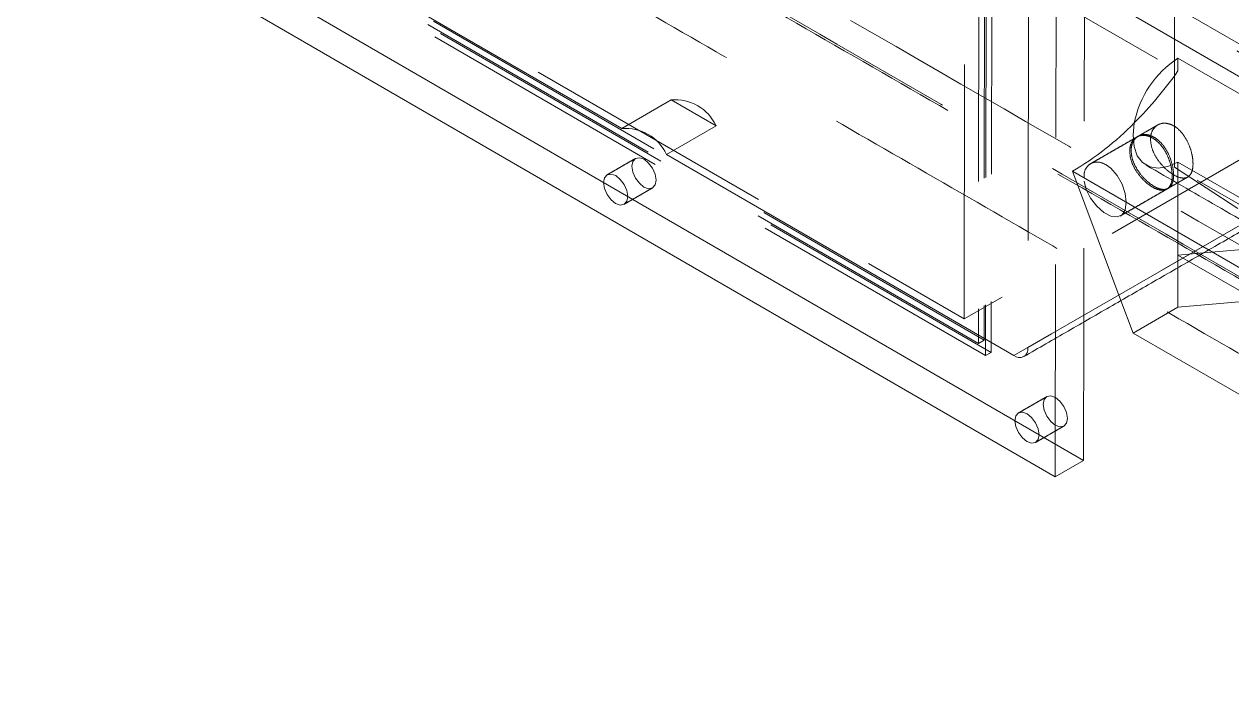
# Model space of a CAD drawing. Header units: millimetres. Extents: x 11 to 421, y 5 to 275.
# Drawn here: x 155.04 to 161.07, y 46.58 to 49.96 of the extents above; entities that cross this region are included whole.
import ezdxf

# ---------------------------------------------------------------- set-up
doc = ezdxf.new("R2010")
doc.units = ezdxf.units.MM
doc.linetypes.add('HIDDEN', pattern=[1.905, 1.27, -0.635])

msp = doc.modelspace()

# ---------------------------------------------------------------- linework, layer by layer
at = {"color": 7, "linetype": 'HIDDEN', "lineweight": 0}
for p, q in [((160.3382, 54.5576), (160.3282, 48.4741)), ((160.1967, 54.476), (160.1857, 47.701)), ((159.8115, 54.2552), (159.8019, 48.3674)), ((159.8398, 54.2715), (159.8302, 48.3837)), ((159.847, 54.2755), (159.8372, 48.3061)), ((159.8752, 54.2918), (159.8655, 48.3224)), ((159.7314, 48.4899), (159.7407, 54.2146)), ((154.4988, 53.6486), (161.5698, 49.5512)), ((159.8302, 48.3837), (152.6177, 52.563)), ((152.6603, 52.5873), (159.7314, 48.4899)), ((159.8372, 48.3061), (152.554, 52.5264)), ((159.8655, 48.3224), (152.5823, 52.5427)), ((159.8019, 48.3674), (152.5895, 52.5467)), ((160.7805, 49.2477), (160.7805, 51.9684)), ((159.5961, 50.7855), (163.6266, 48.4588)), ((159.5961, 50.4218), (160.7982, 49.7278)), ((160.0523, 50.1508), (160.0494, 48.3468)), ((160.7982, 49.7912), (163.6266, 48.1584)), ((160.7982, 49.7278), (160.7982, 49.7912)), ((161.5698, 49.5512), (159.7314, 48.4899)), ((161.8171, 49.3673), (160.0494, 48.3468)), ((161.0967, 49.0416), (160.7805, 49.2477)), ((163.6443, 47.5945), (160.7805, 49.2477)), ((160.7982, 49.2727), (160.7982, 48.808)), ((160.7982, 49.2727), (163.6266, 47.6399)), ((160.2714, 49.2265), (163.4534, 47.3896)), ((160.2714, 49.2265), (160.5131, 48.5808)), ((160.926, 48.8192), (160.7982, 48.808)), ((160.7982, 48.808), (160.7982, 48.7454)), ((160.7982, 48.808), (163.6266, 47.1752)), ((159.8302, 48.3837), (159.8019, 48.3674)), ((159.8655, 48.3224), (159.8372, 48.3061))]:
    msp.add_line(p, q, dxfattribs=at)
at = {"color": 7, "linetype": 'Continuous', "lineweight": 15}
for p, q in [((154.5339, 53.6694), (161.8171, 49.4491)), ((161.7463, 49.3267), (154.4631, 53.547)), ((160.3271, 47.7826), (152.3457, 52.4076)), ((160.1857, 47.701), (152.2042, 52.3259)), ((158.0218, 49.44), (156.4486, 50.3516)), ((158.2693, 49.5829), (158.0218, 49.44)), ((158.2693, 49.5829), (158.4927, 49.4534)), ((158.2452, 49.3105), (158.4927, 49.4534)), ((159.9785, 48.3062), (158.2452, 49.3105)), ((159.9785, 48.3062), (161.7463, 49.3267)), ((164.632, 49.1435), (160.926, 48.8192)), ((160.7982, 48.5488), (164.632, 48.8842)), ((160.7982, 48.7454), (160.7982, 48.5488)), ((160.5131, 48.5808), (160.5737, 48.4191)), ((160.5737, 48.4191), (160.7982, 48.5488)), ((160.3282, 48.4741), (160.3271, 47.7826)), ((160.5737, 48.4191), (163.7557, 46.5822)), ((160.3271, 47.7826), (160.1857, 47.701))]:
    msp.add_line(p, q, dxfattribs=at)
at = {"color": 7, "linetype": 'HIDDEN', "lineweight": 0, "flags": 128}
for points in [[(160.5802, 49.468), (160.5737, 49.4062), (160.5787, 49.3508), (160.5949, 49.3046), (160.6215, 49.27), (160.6571, 49.2489), (160.6999, 49.2422), (160.7478, 49.2503), (160.7982, 49.2727)], [(160.3294, 49.1772), (160.3396, 49.1357), (160.362, 49.0916), (160.393, 49.0521), (160.4284, 49.0215), (160.4636, 49.0032), (160.4948, 48.9991), (160.5192, 49.0098), (160.5348, 49.0349), (160.5401, 49.0716), (160.5349, 49.1157), (160.5196, 49.1623), (160.4952, 49.2062), (160.4637, 49.242), (160.4403, 49.2589), (160.4403, 49.2589)], [(157.9919, 49.2049), (158.0149, 49.1863), (158.0344, 49.16), (158.0474, 49.1299), (158.0519, 49.1007), (158.0473, 49.0769), (158.0342, 49.0619), (158.0147, 49.0582), (157.9917, 49.0662), (157.9687, 49.0848), (157.9492, 49.1112), (157.9363, 49.1412), (157.9317, 49.1704), (157.9363, 49.1943), (157.9494, 49.2092), (157.9689, 49.213), (157.9919, 49.2049)], [(160.0447, 48.0154), (160.0676, 47.9968), (160.0871, 47.9705), (160.1001, 47.9405), (160.1046, 47.9113), (160.1, 47.8874), (160.087, 47.8724), (160.0674, 47.8687), (160.0444, 47.8768), (160.0214, 47.8954), (160.002, 47.9217), (159.989, 47.9517), (159.9844, 47.9809), (159.9891, 48.0048), (160.0021, 48.0198), (160.0216, 48.0235), (160.0447, 48.0154)]]:
    msp.add_lwpolyline(points, dxfattribs=at)
at = {"color": 7, "linetype": 'Continuous', "lineweight": 15, "flags": 128}
for points in [[(158.1334, 49.2865), (158.1104, 49.2946), (158.0908, 49.2909), (158.0778, 49.2759), (158.0731, 49.252), (158.0777, 49.2228), (158.0907, 49.1928), (158.1101, 49.1665), (158.1331, 49.1479), (158.1561, 49.1398), (158.1757, 49.1435), (158.1887, 49.1585), (158.1934, 49.1824), (158.1888, 49.2116), (158.1758, 49.2416), (158.1564, 49.2679), (158.1334, 49.2865)], [(160.1861, 48.0971), (160.1631, 48.1051), (160.1435, 48.1014), (160.1305, 48.0865), (160.1259, 48.0626), (160.1304, 48.0334), (160.1434, 48.0033), (160.1629, 47.977), (160.1859, 47.9584), (160.2089, 47.9503), (160.2284, 47.9541), (160.2414, 47.969), (160.2461, 47.9929), (160.2415, 48.0221), (160.2285, 48.0521), (160.2091, 48.0785), (160.1861, 48.0971)]]:
    msp.add_lwpolyline(points, dxfattribs=at)
at = {"color": 7, "linetype": 'HIDDEN', "lineweight": 0}
for centre, radius, start, end in [((161.0687, 49.3737), 0.4976, 122.93403, 169.06818), ((159.1571, 50.8836), 2.0072, 315.15101, 324.84399), ((158.2891, 49.3596), 0.2242, 24.73963, 95.07929), ((159.5027, 50.5276), 1.5111, 300.57514, 315.47964), ((159.9994, 48.3419), 0.0502, 305.64902, 5.51862)]:
    msp.add_arc(centre, radius, start, end, dxfattribs=at)
at = {"color": 7, "linetype": 'Continuous', "lineweight": 15}
for centre, radius, start, end in [((158.0416, 49.2167), 0.2242, 24.73963, 95.07929), ((160.0078, 48.3459), 0.0494, 233.61202, 294.9332)]:
    msp.add_arc(centre, radius, start, end, dxfattribs=at)
at = {"color": 7, "linetype": 'HIDDEN', "lineweight": 0}
for points in [[(163.8528, 49.1186), (150.0643, 57.0786)], [(163.9213, 49.2372), (150.8692, 56.7721)], [(149.2653, 55.6946), (163.0539, 47.7346)], [(151.9233, 54.002), (162.9854, 47.616)], [(163.9263, 49.2459), (157.8452, 52.7565)], [(160.6394, 51.331), (163.4679, 49.6982)], [(156.8993, 51.1179), (162.9804, 47.6073)], [(157.4444, 50.4291), (162.8184, 47.3267)], [(160.6971, 49.4579), (160.5952, 49.3991)], [(160.5924, 49.3974), (160.359, 49.2627)], [(158.0908, 49.2908), (157.9493, 49.2092)], [(160.6394, 49.257), (163.4679, 47.6242)], [(160.7452, 49.1392), (160.8471, 49.1981)], [(158.0343, 49.0619), (158.1757, 49.1436)], [(160.509, 49.0029), (160.7423, 49.1376)], [(160.1435, 48.1014), (160.002, 48.0197)], [(160.087, 47.8725), (160.2285, 47.9541)]]:
    msp.add_open_spline(points, degree=1, dxfattribs=at)
for points, knots in [([(160.661, 49.3863), (160.6624, 49.3721), (160.6651, 49.3438), (160.6862, 49.2988), (160.7162, 49.2575), (160.7523, 49.2234), (160.7889, 49.2003), (160.8215, 49.1905), (160.8477, 49.1952), (160.8656, 49.2146), (160.8741, 49.2476), (160.8728, 49.2903), (160.862, 49.3378), (160.8421, 49.3848), (160.8138, 49.4257), (160.7795, 49.4547), (160.7429, 49.4684), (160.7082, 49.4659), (160.6801, 49.4478), (160.6636, 49.4194), (160.6618, 49.3961), (160.661, 49.3863)], [0, 0, 0, 0, 0.053051, 0.10608, 0.159678, 0.213693, 0.267076, 0.319761, 0.372769, 0.426613, 0.480515, 0.533617, 0.586313, 0.63959, 0.693571, 0.747279, 0.800135, 0.8529, 0.906462, 0.96048, 1, 1, 1, 1]), ([(160.5571, 49.3263), (160.5584, 49.3121), (160.5611, 49.2836), (160.5818, 49.2382), (160.6114, 49.1966), (160.6471, 49.1623), (160.6836, 49.1392), (160.7166, 49.1297), (160.7433, 49.1349), (160.7616, 49.1549), (160.7703, 49.1882), (160.7687, 49.2311), (160.7573, 49.2786), (160.7366, 49.3253), (160.7077, 49.3657), (160.673, 49.3943), (160.6365, 49.4078), (160.6022, 49.405), (160.575, 49.3867), (160.5594, 49.3585), (160.5577, 49.3357), (160.5571, 49.3263)], [0, 0, 0, 0, 0.053232, 0.106449, 0.160076, 0.213995, 0.267461, 0.320433, 0.373643, 0.427446, 0.481281, 0.534542, 0.587519, 0.640926, 0.694828, 0.748515, 0.8016, 0.85464, 0.908255, 0.962175, 1, 1, 1, 1]), ([(160.5641, 49.3304), (160.5655, 49.3161), (160.5682, 49.2877), (160.5889, 49.2424), (160.6185, 49.2007), (160.6542, 49.1665), (160.6907, 49.1434), (160.7237, 49.1338), (160.7504, 49.139), (160.7687, 49.1589), (160.7773, 49.1922), (160.7758, 49.2351), (160.7644, 49.2826), (160.7437, 49.3294), (160.7149, 49.3698), (160.6802, 49.3984), (160.6437, 49.4119), (160.6094, 49.4091), (160.5821, 49.3908), (160.5665, 49.3626), (160.5648, 49.3398), (160.5641, 49.3304)], [0, 0, 0, 0, 0.053223, 0.106429, 0.160055, 0.213979, 0.26744, 0.320397, 0.373596, 0.427402, 0.48124, 0.534492, 0.587454, 0.640855, 0.694761, 0.748449, 0.801521, 0.854546, 0.908159, 0.962085, 1, 1, 1, 1]), ([(160.4403, 49.2589), (160.4283, 49.2643), (160.4043, 49.2752), (160.3705, 49.2714), (160.3446, 49.253), (160.3294, 49.2254), (160.3294, 49.2021), (160.3294, 49.1927)], [0, 0, 0, 0, 0.213089, 0.426142, 0.640132, 0.854741, 1, 1, 1, 1])]:
    msp.add_open_spline(points, degree=3, knots=knots, dxfattribs=at)
at = {"color": 7, "linetype": 'Continuous', "lineweight": 15}
msp.add_open_spline([(160.0286, 48.3011), (161.7964, 49.3216)], degree=1, dxfattribs=at)

doc.saveas('drawing.dxf')
